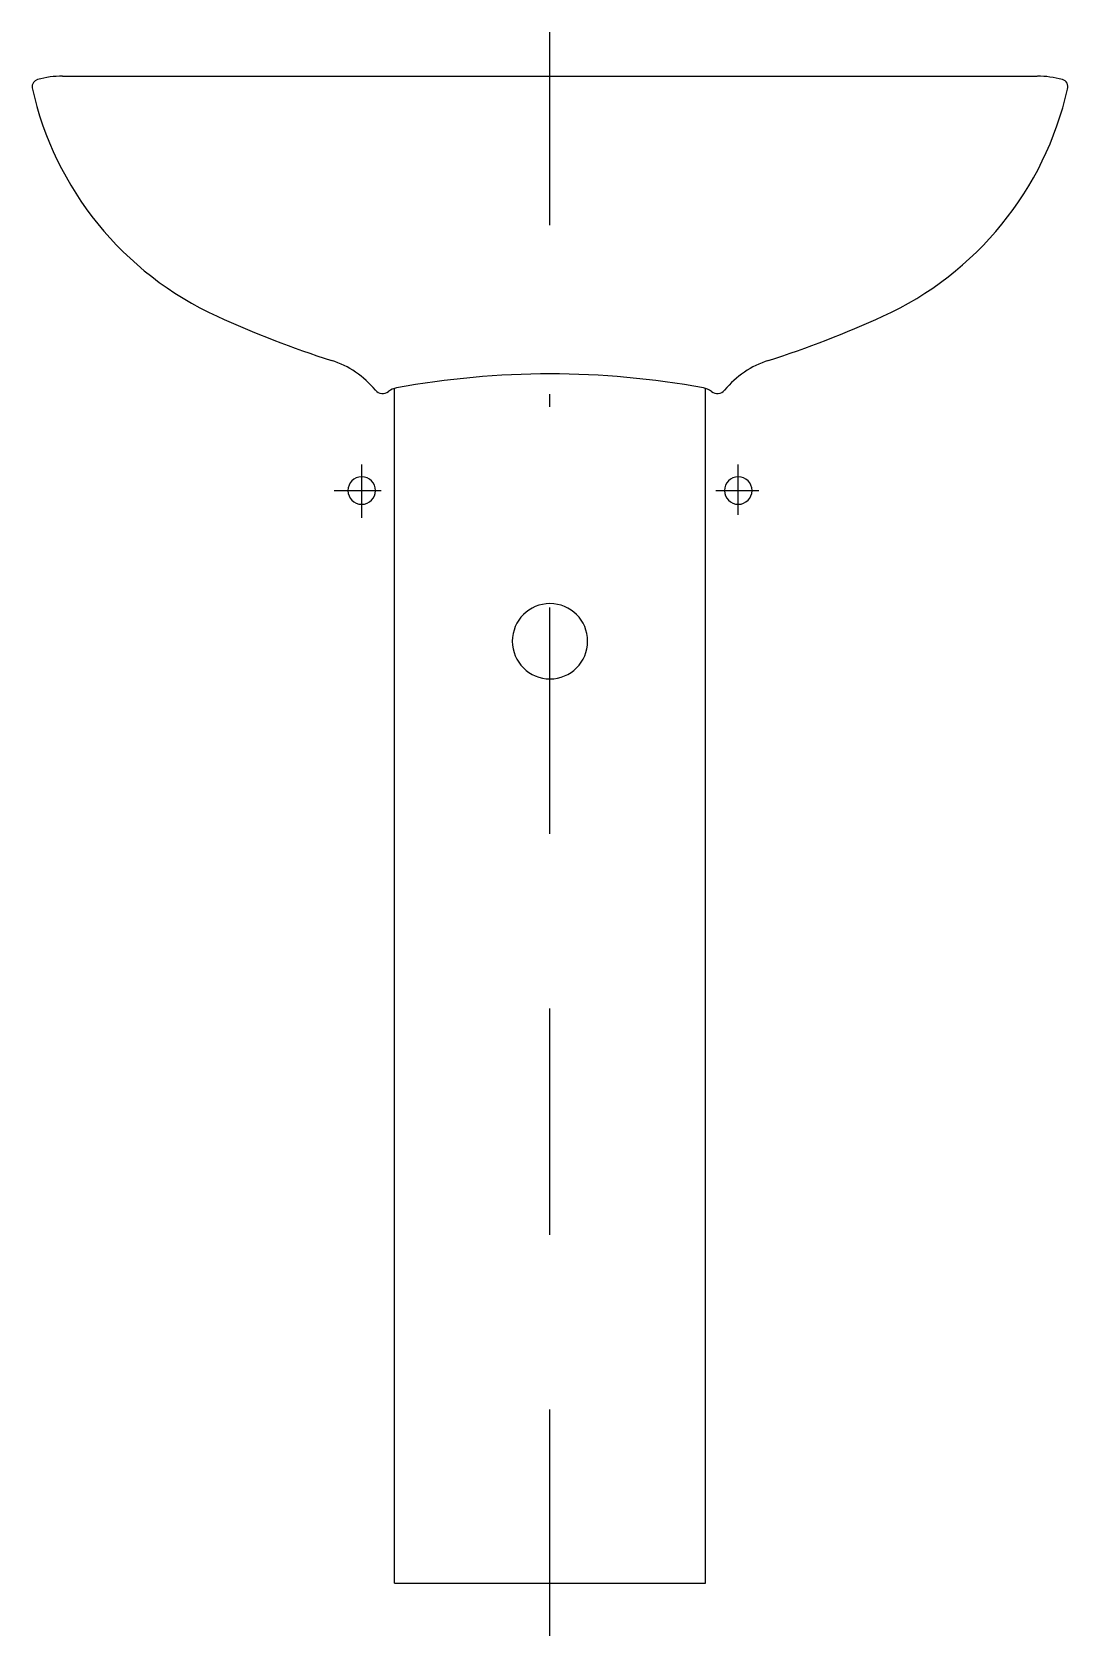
# Model space of a CAD drawing. Extents: x -950.545 to -950.028, y 784.401 to 785.201.
import ezdxf

# ---------------------------------------------------------------- set-up
doc = ezdxf.new("R2010")
doc.units = 0
doc.header["$LTSCALE"] = 0.2
doc.header["$MEASUREMENT"] = 0
for name, pattern in [('AXES', [0.54, 0.3, -0.08, 0.08, -0.08]), ('CACHE', [0.24, 0.12, -0.12]), ('CONTINU', [0])]:
    doc.linetypes.add(name, pattern=pattern)
doc.layers.get('0').update_dxf_attribs({"linetype": 'CONTINUOUS'})
doc.layers.add('DECA_EIXOS', color=5, linetype='AXES')

msp = doc.modelspace()

# ---------------------------------------------------------------- linework, layer by layer
at = {"linetype": 'CONTINU'}
for p, q in [((-950.52955, 785.17887), (-950.04335, 785.17887)), ((-950.36395, 784.42735), (-950.36395, 785.02316)), ((-950.20895, 784.42735), (-950.20895, 785.02316)), ((-950.36395, 784.42735), (-950.20895, 784.42735))]:
    msp.add_line(p, q, dxfattribs=at)
for centre, radius, start, end in [((-950.54105, 785.17355), 0.00376, 105.17493, 187.52639), ((-950.52956, 785.13197), 0.0469, 89.98899, 105.43445), ((-950.04334, 785.13193), 0.04694, 74.55928, 90.00478), ((-950.03184, 785.17355), 0.00376, 342.22955, 74.68763), ((-950.3843, 785.20871), 0.16439, 192.52357, 245.49039), ((-950.1886, 785.20871), 0.16439, 294.50967, 347.24293), ((-950.23816, 785.52923), 0.51667, 245.49018, 252.28149), ((-950.33474, 785.52924), 0.51667, 287.71843, 294.50971), ((-950.40969, 784.99234), 0.04697, 39.62124, 72.28149), ((-950.1632, 784.99234), 0.04697, 107.71843, 140.33466), ((-950.28645, 784.60765), 0.42273, 79.57133, 100.42864), ((-950.3699, 785.02528), 0.00469, 219.62124, 307.91483), ((-950.36126, 785.01416), 0.00939, 100.4289, 127.80841), ((-950.21163, 785.01416), 0.00939, 52.57013, 79.56961), ((-950.203, 785.02534), 0.00473, 231.81812, 320.33466), ((-950.38039, 784.9722), 0.00686, 90, 270), ((-950.38039, 784.9722), 0.00686, 270, 90), ((-950.19251, 784.9722), 0.00686, 90, 270), ((-950.19251, 784.9722), 0.00686, 270, 90)]:
    msp.add_arc(centre, radius, start, end, dxfattribs=at)
at = {"linetype": 'CACHE'}
for start, end in [(90, 270), (270, 90)]:
    msp.add_arc((-950.28645, 784.89705), 0.01879, start, end, dxfattribs=at)
at = {"layer": 'DECA_EIXOS'}
for p, q in [((-950.28645, 785.10449), (-950.28645, 785.20085)), ((-950.28645, 784.41391), (-950.28645, 785.02034)), ((-950.38039, 784.95865), (-950.38039, 784.9852)), ((-950.28645, 784.40101), (-950.28645, 784.98981)), ((-950.19251, 784.96009), (-950.19251, 784.9852)), ((-950.39403, 784.9722), (-950.37074, 784.9722)), ((-950.20376, 784.9722), (-950.18224, 784.9722))]:
    msp.add_line(p, q, dxfattribs=at)

doc.saveas('drawing.dxf')
